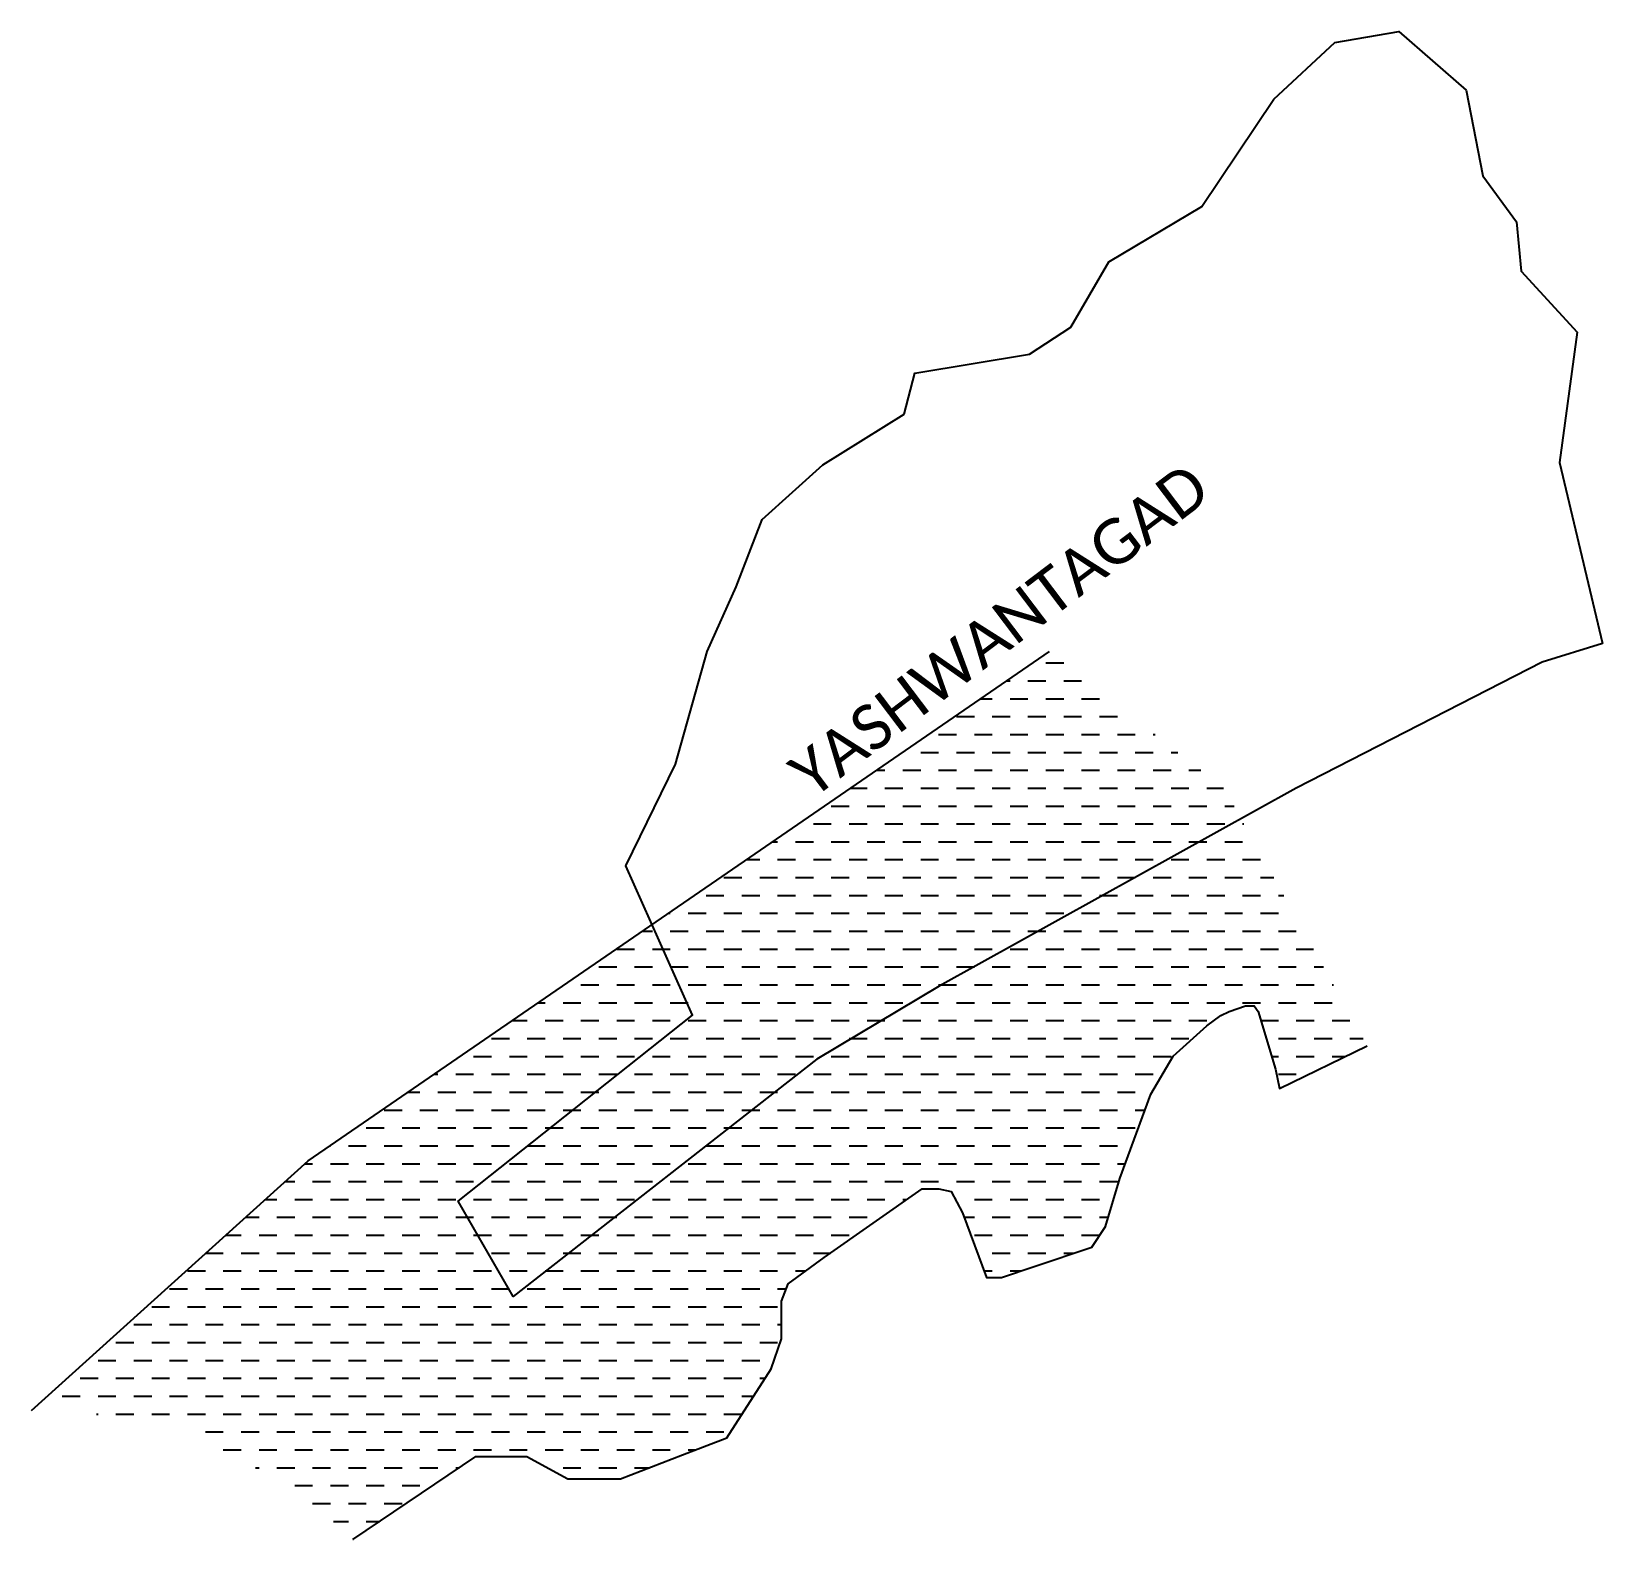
# Model space of a CAD drawing. Header units: metres. Extents: x 323854 to 325249, y 1838452 to 1839791.
import ezdxf

# ---------------------------------------------------------------- set-up
doc = ezdxf.new("R2010")
doc.units = ezdxf.units.M
doc.header["$MEASUREMENT"] = 0
for name, color, linetype in [('CREEK', 132, 'Continuous'), ('village', 3, 'Continuous'), ('VILLAGE NAME', 250, 'Continuous')]:
    doc.layers.add(name, color=color, linetype=linetype)

msp = doc.modelspace()

# ---------------------------------------------------------------- hatches: boundary and pattern name
at = {"layer": 'CREEK'}
h = msp.add_hatch(dxfattribs=at)
h.set_pattern_fill('DASH', color=256, scale=5)
h.set_pattern_definition([(0, (0, 0), (15.875, 15.875), [15.875, -15.875])])
h.paths.add_polyline_path([(324932.1, 1838925.4), (324939.7, 1838925.6), (324943.3, 1838920.6), (324958.8, 1838869.4), (324962.3, 1838852.2), (325040.2, 1838890.1), (324913.6, 1839117.9), (324758.2, 1839240.1), (324496.9, 1839060.5), (324100, 1838787.8), (323856.4, 1838568.2), (323893.8, 1838566.3), (323990.1, 1838549.7), (324080.8, 1838500.7), (324137.2, 1838456.2), (324139.8, 1838451.7), (324248.8, 1838525.4), (324294.1, 1838525.4), (324330.6, 1838505.6), (324377.4, 1838505.6), (324432.4, 1838526.9), (324471.6, 1838542.1), (324511, 1838603.4), (324520.2, 1838629.9), (324520.2, 1838663.2), (324526.1, 1838678.7), (324558.1, 1838702.1), (324645.1, 1838763.2), (324660, 1838763.2), (324670.8, 1838760.6), (324680.9, 1838741.9), (324702.2, 1838684.2), (324715.5, 1838684.2), (324744.5, 1838694), (324795.7, 1838711.4), (324807.8, 1838729.7), (324820.6, 1838772.2), (324848.2, 1838847), (324867.9, 1838880.8), (324897.8, 1838907.9), (324910.3, 1838916.9), (324917.5, 1838920.6)])

# ---------------------------------------------------------------- linework, layer by layer
at = {"layer": 'CREEK', "flags": 128}
for points in [[(323854.4, 1838566.3), (324100, 1838787.8), (324496.9, 1839060.5), (324758.2, 1839240.1)], [(324139.8, 1838451.7), (324248.8, 1838525.4), (324294.1, 1838525.4), (324330.6, 1838505.6), (324377.4, 1838505.6), (324432.4, 1838526.9), (324471.6, 1838542.1), (324511, 1838603.4), (324520.2, 1838629.9), (324520.2, 1838663.2), (324526.1, 1838678.7), (324558.1, 1838702.1), (324645.1, 1838763.2), (324660, 1838763.2), (324670.8, 1838760.6), (324680.9, 1838741.9), (324702.2, 1838684.2), (324715.5, 1838684.2), (324744.5, 1838694), (324795.7, 1838711.4), (324807.8, 1838729.7), (324820.6, 1838772.2), (324848.2, 1838847), (324867.9, 1838880.8), (324897.8, 1838907.9), (324910.3, 1838916.9), (324917.5, 1838920.6), (324932.1, 1838925.4), (324939.7, 1838925.6), (324943.3, 1838920.6), (324958.8, 1838869.4), (324962.3, 1838852.2), (325040.2, 1838890.1)]]:
    msp.add_lwpolyline(points, dxfattribs=at)
at = {"layer": 'village', "color": 3, "true_color": 0x00ff00}
msp.add_polyline3d([(325249.1, 1839247.2, 0), (325195.5, 1839230.6, 0), (324977.1, 1839118.7, 0), (324660.2, 1838942.9, 0), (324551.6, 1838878.2, 0), (324282.1, 1838667.5, 0), (324233.1, 1838752.1, 0), (324441.2, 1838917.1, 0), (324382, 1839049.8, 0), (324426.1, 1839140.1, 0), (324454.3, 1839240.1, 0), (324480.1, 1839297.6, 0), (324503.1, 1839357.1, 0), (324557, 1839405.7, 0), (324629.1, 1839450.8, 0), (324638.6, 1839487.2, 0), (324740.4, 1839504.1, 0), (324776.9, 1839527.9, 0), (324810.8, 1839586, 0), (324893.2, 1839635.1, 0), (324957.3, 1839730.3, 0), (325011.5, 1839780.6, 0), (325068.3, 1839790.5, 0), (325128, 1839738.3, 0), (325142.7, 1839662.2, 0), (325172.7, 1839621.5, 0), (325176.8, 1839577.8, 0), (325226.5, 1839523.4, 0), (325210.8, 1839407.7, 0)], close=True, dxfattribs=at)

# ---------------------------------------------------------------- texts
at = {"layer": 'VILLAGE NAME', "insert": (324523.6, 1839140.5), "char_height": 40, "attachment_point": 1, "rotation": 37.1242}
msp.add_mtext_dynamic_manual_height_columns('{\\fCalibri|b0|i0|c0|p34;YASHWANTAGAD}', width=1643.097, gutter_width=779.9, heights=[0], dxfattribs=at)

doc.saveas('drawing.dxf')
